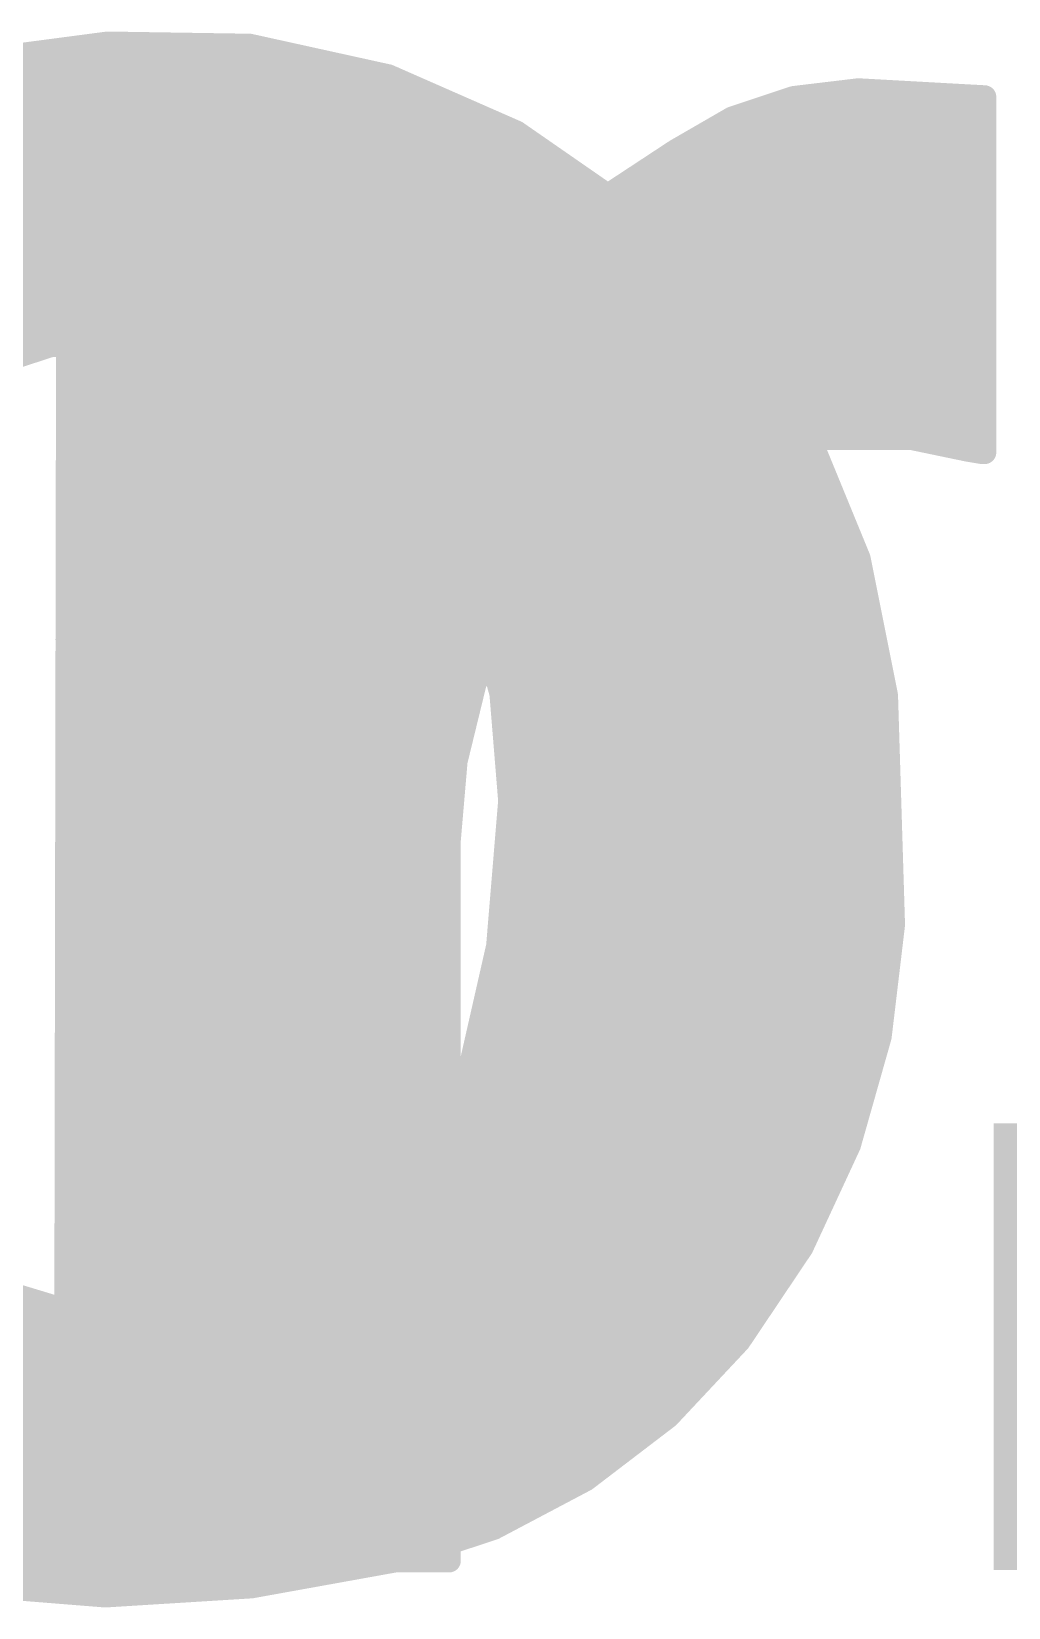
# Model space of a CAD drawing. Extents: x -19.1 to 53.5, y -15.6 to 59.8.
# Drawn here: x 21.975 to 23.036, y 53.355 to 55.067 of the extents above; entities that cross this region are included whole.
import ezdxf

# ---------------------------------------------------------------- set-up
doc = ezdxf.new("R2010")
doc.units = 0
doc.layers.add('21', color=41, linetype='CONTINUOUS')
doc.layers.add('22', color=40, linetype='CONTINUOUS')

# ---------------------------------------------------------------- blocks, each defined once
blk = doc.blocks.new('RECT')
blk.add_solid([(-0.5, -0.5), (0.5, -0.5), (-0.5, 0.5), (0.5, 0.5)])

msp = doc.modelspace()

# ---------------------------------------------------------------- linework, layer by layer
at = {"layer": '21', "const_width": 0.0254}
for points in [[(22.7357, 54.973), (22.8026, 54.9953)], [(22.8026, 54.9953), (22.8727, 55.0037)], [(22.8727, 55.0037), (23.0099, 54.9961)], [(23.0099, 54.9961), (23.0099, 54.61)], [(22.7898, 54.991), (23.0099, 54.991)], [(22.0142, 54.8945), (22.4003, 54.9631)], [(22.4003, 54.9631), (22.4003, 54.676)], [(22.6746, 54.9377), (22.7357, 54.973)], [(22.7229, 54.9656), (23.0099, 54.9656)], [(22.2714, 54.9402), (22.4003, 54.9402)], [(22.5857, 54.8792), (22.6746, 54.9377)], [(22.6789, 54.9402), (23.0099, 54.9402)], [(22.1285, 54.9148), (22.4003, 54.9148)], [(22.6398, 54.9148), (23.0099, 54.9148)], [(22.0116, 53.406), (22.0142, 54.8945)], [(22.0142, 54.8894), (22.4003, 54.8894)], [(22.5462, 54.849), (22.5857, 54.8792)], [(22.6012, 54.8894), (23.0099, 54.8894)], [(22.0141, 54.864), (22.4003, 54.864)], [(22.5658, 54.864), (23.0099, 54.864)], [(22.5146, 54.8107), (22.5462, 54.849)], [(22.0141, 54.8386), (22.4003, 54.8386)], [(22.5377, 54.8386), (23.0099, 54.8386)], [(22.0141, 54.8132), (22.4003, 54.8132)], [(22.446, 54.7065), (22.5146, 54.8107)], [(22.5167, 54.8132), (23.0099, 54.8132)], [(22.014, 54.7878), (22.4003, 54.7878)], [(22.4995, 54.7878), (23.0099, 54.7878)], [(22.014, 54.7624), (22.4003, 54.7624)], [(22.4828, 54.7624), (23.0099, 54.7624)], [(22.0139, 54.737), (22.4003, 54.737)], [(22.4661, 54.737), (23.0099, 54.737)], [(22.0139, 54.7116), (22.4003, 54.7116)], [(22.4257, 54.676), (22.446, 54.7065)], [(22.4494, 54.7116), (23.0099, 54.7116)], [(22.0138, 54.6862), (22.4003, 54.6862)], [(22.4325, 54.6862), (23.0099, 54.6862)], [(22.4003, 54.676), (22.4104, 54.671)], [(22.4104, 54.671), (22.4257, 54.676)], [(22.0138, 54.6608), (23.0099, 54.6608)], [(22.0137, 54.6354), (23.0099, 54.6354)], [(22.7762, 54.6252), (22.72, 54.6157)], [(22.9311, 54.6252), (22.7762, 54.6252)], [(22.9921, 54.6125), (22.9311, 54.6252)], [(22.0137, 54.61), (22.7037, 54.61)], [(22.72, 54.6157), (22.6661, 54.5969)], [(23.0073, 54.61), (22.9921, 54.6125)], [(23.0099, 54.61), (23.0073, 54.61)], [(23.0073, 54.61), (23.0099, 54.61)], [(22.0137, 54.5846), (22.6438, 54.5846)], [(22.6661, 54.5969), (22.6162, 54.5694)], [(22.6162, 54.5694), (22.5475, 54.5117)], [(22.0136, 54.5592), (22.6041, 54.5592)], [(22.0136, 54.5338), (22.5738, 54.5338)], [(22.0135, 54.5084), (22.545, 54.5084)], [(22.5475, 54.5117), (22.4932, 54.4402)], [(22.0135, 54.483), (22.5257, 54.483)], [(22.0134, 54.4576), (22.5065, 54.4576)], [(22.0134, 54.4322), (22.4896, 54.4322)], [(22.4932, 54.4402), (22.4561, 54.3585)], [(22.0133, 54.4068), (22.4781, 54.4068)], [(22.0133, 54.3814), (22.4665, 54.3814)], [(22.0133, 54.356), (22.4555, 54.356)], [(22.4561, 54.3585), (22.4356, 54.2745)], [(22.0132, 54.3306), (22.4493, 54.3306)], [(22.0132, 54.3052), (22.4431, 54.3052)], [(22.0131, 54.2798), (22.4369, 54.2798)], [(22.4356, 54.2745), (22.4282, 54.1884)], [(22.0131, 54.2544), (22.4339, 54.2544)], [(22.013, 54.229), (22.4317, 54.229)], [(22.013, 54.2036), (22.4295, 54.2036)], [(22.0129, 54.1782), (22.4282, 54.1782)], [(22.4282, 54.1884), (22.4282, 53.406)], [(22.0129, 54.1528), (22.4282, 54.1528)], [(22.0129, 54.1274), (22.4282, 54.1274)], [(22.0128, 54.102), (22.4282, 54.102)], [(22.0128, 54.0766), (22.4282, 54.0766)], [(22.0127, 54.0512), (22.4282, 54.0512)], [(22.0127, 54.0258), (22.4282, 54.0258)], [(22.0126, 54.0004), (22.4282, 54.0004)], [(22.0126, 53.975), (22.4282, 53.975)], [(22.0125, 53.9496), (22.4282, 53.9496)], [(22.0125, 53.9242), (22.4282, 53.9242)], [(22.0125, 53.8988), (22.4282, 53.8988)], [(22.0124, 53.8734), (22.4282, 53.8734)], [(22.0124, 53.848), (22.4282, 53.848)], [(22.0123, 53.8226), (22.4282, 53.8226)], [(22.0123, 53.7972), (22.4282, 53.7972)], [(22.0122, 53.7718), (22.4282, 53.7718)], [(22.0122, 53.7464), (22.4282, 53.7464)], [(22.0122, 53.721), (22.4282, 53.721)], [(22.0121, 53.6956), (22.4282, 53.6956)], [(22.0121, 53.6702), (22.4282, 53.6702)], [(22.012, 53.6448), (22.4282, 53.6448)], [(22.012, 53.6194), (22.4282, 53.6194)], [(22.0119, 53.594), (22.4282, 53.594)], [(22.0119, 53.5686), (22.4282, 53.5686)], [(22.0118, 53.5432), (22.4282, 53.5432)], [(22.0118, 53.5178), (22.4282, 53.5178)], [(22.0118, 53.4924), (22.4282, 53.4924)], [(22.0117, 53.467), (22.4282, 53.467)], [(22.0117, 53.4416), (22.4282, 53.4416)], [(22.0116, 53.4162), (22.4282, 53.4162)], [(22.4282, 53.406), (22.0116, 53.406)]]:
    msp.add_lwpolyline(points, dxfattribs=at)
at = {"layer": '21', "const_width": 0.0127}
for points in [[(22.8019, 55.0016, 1), (22.8034, 54.989)], [(22.8047, 54.9893, 1), (22.8006, 55.0013)], [(22.8731, 55.01, 1), (22.8723, 54.9974)], [(22.8735, 54.9974, 1), (22.8719, 55.01)], [(23.0163, 54.9961, 1), (23.0036, 54.9961)], [(23.0095, 54.9898, 1), (23.0103, 55.0024)], [(22.7898, 54.9973, 1), (22.7898, 54.9847)], [(23.0099, 54.9847, 1), (23.0099, 54.9973)], [(22.4067, 54.9631, 1), (22.394, 54.9631)], [(22.4014, 54.9568, 1), (22.3992, 54.9694)], [(22.7229, 54.9719, 1), (22.7229, 54.9593)], [(22.7337, 54.979, 1), (22.7377, 54.967)], [(22.7389, 54.9675, 1), (22.7325, 54.9785)], [(23.0099, 54.9593, 1), (23.0099, 54.9719)], [(22.2714, 54.9466, 1), (22.2714, 54.9339)], [(22.4003, 54.9339, 1), (22.4003, 54.9466)], [(22.6714, 54.9432, 1), (22.6778, 54.9322)], [(22.6781, 54.9324, 1), (22.6711, 54.943)], [(22.6789, 54.9466, 1), (22.6789, 54.9339)], [(23.0099, 54.9339, 1), (23.0099, 54.9466)], [(22.1285, 54.9211, 1), (22.1285, 54.9085)], [(22.4003, 54.9085, 1), (22.4003, 54.9211)], [(22.6398, 54.9211, 1), (22.6398, 54.9085)], [(23.0099, 54.9085, 1), (23.0099, 54.9211)], [(22.0205, 54.8945, 1), (22.0079, 54.8945)], [(22.0131, 54.9008, 1), (22.0153, 54.8882)], [(22.0142, 54.8957, 1), (22.0142, 54.8831)], [(22.4003, 54.8831, 1), (22.4003, 54.8957)], [(22.5822, 54.8845, 1), (22.5892, 54.8739)], [(22.5896, 54.8742, 1), (22.5818, 54.8842)], [(22.6012, 54.8957, 1), (22.6012, 54.8831)], [(23.0099, 54.8831, 1), (23.0099, 54.8957)], [(22.0141, 54.8704, 1), (22.0141, 54.8577)], [(22.4003, 54.8577, 1), (22.4003, 54.8704)], [(22.5658, 54.8704, 1), (22.5658, 54.8577)], [(23.0099, 54.8577, 1), (23.0099, 54.8704)], [(22.5424, 54.854, 1), (22.5501, 54.844)], [(22.5511, 54.845, 1), (22.5414, 54.853)], [(22.0141, 54.8449, 1), (22.0141, 54.8323)], [(22.4003, 54.8323, 1), (22.4003, 54.8449)], [(22.5377, 54.8449, 1), (22.5377, 54.8323)], [(23.0099, 54.8323, 1), (23.0099, 54.8449)], [(22.0141, 54.8195, 1), (22.0141, 54.8069)], [(22.4003, 54.8069, 1), (22.4003, 54.8195)], [(22.5097, 54.8147, 1), (22.5195, 54.8067)], [(22.5199, 54.8072, 1), (22.5093, 54.8142)], [(22.5167, 54.8195, 1), (22.5167, 54.8069)], [(23.0099, 54.8069, 1), (23.0099, 54.8195)], [(22.014, 54.7942, 1), (22.014, 54.7815)], [(22.4003, 54.7815, 1), (22.4003, 54.7942)], [(22.4995, 54.7942, 1), (22.4995, 54.7815)], [(23.0099, 54.7815, 1), (23.0099, 54.7942)], [(22.014, 54.7687, 1), (22.014, 54.7561)], [(22.4003, 54.7561, 1), (22.4003, 54.7687)], [(22.4828, 54.7687, 1), (22.4828, 54.7561)], [(23.0099, 54.7561, 1), (23.0099, 54.7687)], [(22.0139, 54.7433, 1), (22.0139, 54.7307)], [(22.4003, 54.7307, 1), (22.4003, 54.7433)], [(22.4661, 54.7433, 1), (22.4661, 54.7307)], [(23.0099, 54.7307, 1), (23.0099, 54.7433)], [(22.0139, 54.718, 1), (22.0139, 54.7053)], [(22.4003, 54.7053, 1), (22.4003, 54.718)], [(22.4407, 54.71, 1), (22.4513, 54.703)], [(22.4513, 54.703, 1), (22.4407, 54.71)], [(22.4494, 54.718, 1), (22.4494, 54.7053)], [(23.0099, 54.7053, 1), (23.0099, 54.718)], [(22.0138, 54.6925, 1), (22.0138, 54.6799)], [(22.4003, 54.6799, 1), (22.4003, 54.6925)], [(22.4325, 54.6925, 1), (22.4325, 54.6799)], [(23.0099, 54.6799, 1), (23.0099, 54.6925)], [(22.4031, 54.6817, 1), (22.3975, 54.6703)], [(22.394, 54.676, 1), (22.4067, 54.676)], [(22.4084, 54.677, 1), (22.4124, 54.665)], [(22.4076, 54.6653, 1), (22.4132, 54.6767)], [(22.4204, 54.6795, 1), (22.431, 54.6725)], [(22.4277, 54.67, 1), (22.4237, 54.682)], [(22.0138, 54.6671, 1), (22.0138, 54.6545)], [(23.0099, 54.6545, 1), (23.0099, 54.6671)], [(22.0137, 54.6418, 1), (22.0137, 54.6291)], [(23.0099, 54.6291, 1), (23.0099, 54.6418)], [(22.7762, 54.6315, 1), (22.7762, 54.6189)], [(22.7773, 54.6189, 1), (22.7751, 54.6315)], [(22.9324, 54.6314, 1), (22.9298, 54.619)], [(22.9311, 54.6189, 1), (22.9311, 54.6315)], [(22.0137, 54.6163, 1), (22.0137, 54.6037)], [(22.7037, 54.6037, 1), (22.7037, 54.6163)], [(22.7189, 54.6219, 1), (22.721, 54.6094)], [(22.7221, 54.6097, 1), (22.7179, 54.6217)], [(22.9931, 54.6188, 1), (22.9911, 54.6062)], [(22.9908, 54.6063, 1), (22.9934, 54.6187)], [(23.0073, 54.6163, 1), (23.0073, 54.6037)], [(23.0073, 54.6163, 1), (23.0073, 54.6037)], [(23.0036, 54.61, 1), (23.0163, 54.61)], [(23.0063, 54.6037, 1), (23.0083, 54.6163)], [(23.0099, 54.6037, 1), (23.0099, 54.6163)], [(23.0099, 54.6037, 1), (23.0099, 54.6163)], [(22.0137, 54.5909, 1), (22.0137, 54.5783)], [(22.6438, 54.5783, 1), (22.6438, 54.5909)], [(22.664, 54.6029, 1), (22.6682, 54.5909)], [(22.6692, 54.5914, 1), (22.6631, 54.6025)], [(22.6131, 54.575, 1), (22.6193, 54.5638)], [(22.6203, 54.5645, 1), (22.6121, 54.5743)], [(22.0136, 54.5656, 1), (22.0136, 54.5529)], [(22.6041, 54.5529, 1), (22.6041, 54.5656)], [(22.0136, 54.5401, 1), (22.0136, 54.5275)], [(22.5738, 54.5275, 1), (22.5738, 54.5401)], [(22.0135, 54.5147, 1), (22.0135, 54.5021)], [(22.5434, 54.5165, 1), (22.5516, 54.5068)], [(22.5526, 54.5078, 1), (22.5424, 54.5155)], [(22.545, 54.5021, 1), (22.545, 54.5147)], [(22.0135, 54.4894, 1), (22.0135, 54.4767)], [(22.5257, 54.4767, 1), (22.5257, 54.4894)], [(22.0134, 54.4639, 1), (22.0134, 54.4513)], [(22.5065, 54.4513, 1), (22.5065, 54.4639)], [(22.0134, 54.4385, 1), (22.0134, 54.4259)], [(22.4882, 54.444, 1), (22.4983, 54.4363)], [(22.499, 54.4376, 1), (22.4875, 54.4428)], [(22.4896, 54.4259, 1), (22.4896, 54.4385)], [(22.0133, 54.4132, 1), (22.0133, 54.4005)], [(22.4781, 54.4005, 1), (22.4781, 54.4132)], [(22.0133, 54.3877, 1), (22.0133, 54.3751)], [(22.4665, 54.3751, 1), (22.4665, 54.3877)], [(22.0133, 54.3623, 1), (22.0133, 54.3497)], [(22.4503, 54.3611, 1), (22.4619, 54.3559)], [(22.4623, 54.357, 1), (22.4499, 54.36)], [(22.4555, 54.3497, 1), (22.4555, 54.3623)], [(22.0132, 54.337, 1), (22.0132, 54.3243)], [(22.4493, 54.3243, 1), (22.4493, 54.337)], [(22.0132, 54.3115, 1), (22.0132, 54.2989)], [(22.4431, 54.2989, 1), (22.4431, 54.3115)], [(22.0131, 54.2861, 1), (22.0131, 54.2735)], [(22.4369, 54.2735, 1), (22.4369, 54.2861)], [(22.442, 54.274, 1), (22.4293, 54.2751)], [(22.4295, 54.276, 1), (22.4418, 54.273)], [(22.0131, 54.2608, 1), (22.0131, 54.2481)], [(22.4339, 54.2481, 1), (22.4339, 54.2608)], [(22.013, 54.2353, 1), (22.013, 54.2227)], [(22.4317, 54.2227, 1), (22.4317, 54.2353)], [(22.013, 54.2099, 1), (22.013, 54.1973)], [(22.4295, 54.1973, 1), (22.4295, 54.2099)], [(22.0129, 54.1846, 1), (22.0129, 54.1719)], [(22.4346, 54.1884, 1), (22.4218, 54.1884)], [(22.4219, 54.1889, 1), (22.4345, 54.1879)], [(22.4282, 54.1719, 1), (22.4282, 54.1846)], [(22.0129, 54.1591, 1), (22.0129, 54.1465)], [(22.4282, 54.1465, 1), (22.4282, 54.1591)], [(22.0129, 54.1337, 1), (22.0129, 54.1211)], [(22.4282, 54.1211, 1), (22.4282, 54.1337)], [(22.0128, 54.1084, 1), (22.0128, 54.0957)], [(22.4282, 54.0957, 1), (22.4282, 54.1084)], [(22.0128, 54.0829, 1), (22.0128, 54.0703)], [(22.4282, 54.0703, 1), (22.4282, 54.0829)], [(22.0127, 54.0575, 1), (22.0127, 54.0449)], [(22.4282, 54.0449, 1), (22.4282, 54.0575)], [(22.0127, 54.0322, 1), (22.0127, 54.0195)], [(22.4282, 54.0195, 1), (22.4282, 54.0322)], [(22.0126, 54.0067, 1), (22.0126, 53.9941)], [(22.4282, 53.9941, 1), (22.4282, 54.0067)], [(22.0126, 53.9813, 1), (22.0126, 53.9687)], [(22.4282, 53.9687, 1), (22.4282, 53.9813)], [(22.0125, 53.956, 1), (22.0125, 53.9433)], [(22.4282, 53.9433, 1), (22.4282, 53.956)], [(22.0125, 53.9306, 1), (22.0125, 53.9179)], [(22.4282, 53.9179, 1), (22.4282, 53.9306)], [(22.0125, 53.9051, 1), (22.0125, 53.8925)], [(22.4282, 53.8925, 1), (22.4282, 53.9051)], [(22.0124, 53.8798, 1), (22.0124, 53.8671)], [(22.4282, 53.8671, 1), (22.4282, 53.8798)], [(22.0124, 53.8544, 1), (22.0124, 53.8417)], [(22.4282, 53.8417, 1), (22.4282, 53.8544)], [(22.0123, 53.8289, 1), (22.0123, 53.8163)], [(22.4282, 53.8163, 1), (22.4282, 53.8289)], [(22.0123, 53.8036, 1), (22.0123, 53.7909)], [(22.4282, 53.7909, 1), (22.4282, 53.8036)], [(22.0122, 53.7782, 1), (22.0122, 53.7655)], [(22.4282, 53.7655, 1), (22.4282, 53.7782)], [(22.0122, 53.7527, 1), (22.0122, 53.7401)], [(22.4282, 53.7401, 1), (22.4282, 53.7527)], [(22.0122, 53.7274, 1), (22.0122, 53.7147)], [(22.4282, 53.7147, 1), (22.4282, 53.7274)], [(22.0121, 53.702, 1), (22.0121, 53.6893)], [(22.4282, 53.6893, 1), (22.4282, 53.702)], [(22.0121, 53.6765, 1), (22.0121, 53.6639)], [(22.4282, 53.6639, 1), (22.4282, 53.6765)], [(22.012, 53.6512, 1), (22.012, 53.6385)], [(22.4282, 53.6385, 1), (22.4282, 53.6512)], [(22.012, 53.6258, 1), (22.012, 53.6131)], [(22.4282, 53.6131, 1), (22.4282, 53.6258)], [(22.0119, 53.6003, 1), (22.0119, 53.5877)], [(22.4282, 53.5877, 1), (22.4282, 53.6003)], [(22.0119, 53.575, 1), (22.0119, 53.5623)], [(22.4282, 53.5623, 1), (22.4282, 53.575)], [(22.0118, 53.5496, 1), (22.0118, 53.5369)], [(22.4282, 53.5369, 1), (22.4282, 53.5496)], [(22.0118, 53.5241, 1), (22.0118, 53.5115)], [(22.4282, 53.5115, 1), (22.4282, 53.5241)], [(22.0118, 53.4988, 1), (22.0118, 53.4861)], [(22.4282, 53.4861, 1), (22.4282, 53.4988)], [(22.0117, 53.4734, 1), (22.0117, 53.4607)], [(22.4282, 53.4607, 1), (22.4282, 53.4734)], [(22.0117, 53.4479, 1), (22.0117, 53.4353)], [(22.4282, 53.4353, 1), (22.4282, 53.4479)], [(22.0116, 53.4226, 1), (22.0116, 53.4099)], [(22.0116, 53.4124, 1), (22.0116, 53.3997)], [(22.4282, 53.4099, 1), (22.4282, 53.4226)], [(22.4282, 53.3997, 1), (22.4282, 53.4124)], [(22.0053, 53.406, 1), (22.0179, 53.406)], [(22.4218, 53.406, 1), (22.4346, 53.406)]]:
    msp.add_lwpolyline(points, format="xyb", dxfattribs=at)
at = {"layer": '22', "const_width": 0.0254}
for points in [[(22.0574, 55.0545), (21.914, 55.0356)], [(22.2116, 55.0521), (22.0574, 55.0545)], [(22.3622, 55.0189), (22.2116, 55.0521)], [(21.9611, 55.0418), (22.2584, 55.0418)], [(21.8291, 55.0164), (22.3679, 55.0164)], [(22.5013, 54.9578), (22.3622, 55.0189)], [(21.7408, 54.991), (22.4257, 54.991)], [(21.6766, 54.9656), (22.4835, 54.9656)], [(22.6262, 54.8712), (22.5013, 54.9578)], [(21.631, 54.9402), (22.5267, 54.9402)], [(21.5935, 54.9148), (22.5633, 54.9148)], [(21.5559, 54.8894), (22.6, 54.8894)], [(21.5312, 54.864), (22.6333, 54.864)], [(22.7323, 54.7624), (22.6262, 54.8712)], [(21.5071, 54.8386), (22.658, 54.8386)], [(21.4831, 54.8132), (22.6828, 54.8132)], [(21.4625, 54.7878), (22.7076, 54.7878)], [(21.4473, 54.7624), (22.7324, 54.7624)], [(22.8157, 54.6354), (22.7323, 54.7624)], [(21.432, 54.737), (22.749, 54.737)], [(21.9126, 54.6989), (21.9944, 54.7259)], [(21.9944, 54.7259), (22.0802, 54.7345)], [(22.0802, 54.7345), (22.1662, 54.7277)], [(22.1662, 54.7277), (22.2504, 54.7091)], [(22.2391, 54.7116), (22.7657, 54.7116)], [(22.2504, 54.7091), (22.2945, 54.6893)], [(22.2945, 54.6893), (22.3317, 54.6583)], [(22.2982, 54.6862), (22.7824, 54.6862)], [(22.3287, 54.6608), (22.7991, 54.6608)], [(22.3317, 54.6583), (22.402, 54.5651)], [(22.349, 54.6354), (22.8158, 54.6354)], [(22.8734, 54.4948), (22.8157, 54.6354)], [(22.3681, 54.61), (22.8262, 54.61)], [(22.3873, 54.5846), (22.8366, 54.5846)], [(22.402, 54.5651), (22.4536, 54.4604)], [(22.4049, 54.5592), (22.847, 54.5592)], [(22.4174, 54.5338), (22.8574, 54.5338)], [(22.4299, 54.5084), (22.8678, 54.5084)], [(22.4424, 54.483), (22.8758, 54.483)], [(22.9032, 54.3458), (22.8734, 54.4948)], [(22.4536, 54.4604), (22.4847, 54.3479)], [(22.4544, 54.4576), (22.8809, 54.4576)], [(22.4614, 54.4322), (22.8859, 54.4322)], [(22.4684, 54.4068), (22.891, 54.4068)], [(22.4754, 54.3814), (22.8961, 54.3814)], [(22.4824, 54.356), (22.9012, 54.356)], [(22.4847, 54.3479), (22.4942, 54.2315)], [(22.9108, 54.0969), (22.9032, 54.3458)], [(22.4861, 54.3306), (22.9037, 54.3306)], [(22.4882, 54.3052), (22.9044, 54.3052)], [(22.4902, 54.2798), (22.9052, 54.2798)], [(22.4923, 54.2544), (22.906, 54.2544)], [(22.4942, 54.2315), (22.4811, 54.0736)], [(22.494, 54.229), (22.9068, 54.229)], [(22.4919, 54.2036), (22.9075, 54.2036)], [(22.4898, 54.1782), (22.9083, 54.1782)], [(22.4877, 54.1528), (22.9091, 54.1528)], [(22.4856, 54.1274), (22.9099, 54.1274)], [(22.4835, 54.102), (22.9106, 54.102)], [(22.8963, 53.9753), (22.9108, 54.0969)], [(22.4811, 54.0736), (22.446, 53.9191)], [(22.4813, 54.0766), (22.9084, 54.0766)], [(22.476, 54.0512), (22.9053, 54.0512)], [(22.4702, 54.0258), (22.9023, 54.0258)], [(22.4645, 54.0004), (22.8993, 54.0004)], [(22.4587, 53.975), (22.8962, 53.975)], [(22.8629, 53.8576), (22.8963, 53.9753)], [(22.4529, 53.9496), (22.889, 53.9496)], [(22.446, 53.9191), (22.4134, 53.8449)], [(22.4472, 53.9242), (22.8818, 53.9242)], [(22.4371, 53.8988), (22.8746, 53.8988)], [(22.4259, 53.8734), (22.8674, 53.8734)], [(22.4148, 53.848), (22.8584, 53.848)], [(22.8114, 53.7465), (22.8629, 53.8576)], [(22.4134, 53.8449), (22.3641, 53.7806)], [(22.3963, 53.8226), (22.8467, 53.8226)], [(22.3769, 53.7972), (22.8349, 53.7972)], [(22.3641, 53.7806), (22.3009, 53.7299)], [(22.3532, 53.7718), (22.8231, 53.7718)], [(22.3215, 53.7464), (22.8114, 53.7464)], [(22.7432, 53.6448), (22.8114, 53.7465)], [(22.3009, 53.7299), (22.2275, 53.6956)], [(22.282, 53.721), (22.7943, 53.721)], [(22.0038, 53.6803), (21.9448, 53.6982)], [(22.2275, 53.6956), (22.1473, 53.677)], [(22.2275, 53.6956), (22.7773, 53.6956)], [(22.065, 53.6727), (22.0038, 53.6803)], [(22.1473, 53.677), (22.065, 53.6727)], [(21.462, 53.6702), (22.7602, 53.6702)], [(21.4786, 53.6448), (22.7432, 53.6448)], [(22.6661, 53.5625), (22.7432, 53.6448)], [(21.5021, 53.6194), (22.7194, 53.6194)], [(21.5274, 53.594), (22.6956, 53.594)], [(21.5526, 53.5686), (22.6718, 53.5686)], [(22.5765, 53.4941), (22.6661, 53.5625)], [(21.5779, 53.5432), (22.6408, 53.5432)], [(21.6116, 53.5178), (22.6076, 53.5178)], [(21.6502, 53.4924), (22.5733, 53.4924)], [(22.4768, 53.4414), (22.5765, 53.4941)], [(21.6888, 53.467), (22.5252, 53.467)], [(21.7361, 53.4416), (22.4771, 53.4416)], [(22.3698, 53.406), (22.4768, 53.4414)], [(21.7962, 53.4162), (22.4006, 53.4162)], [(22.2134, 53.3778), (22.3698, 53.406)], [(21.8819, 53.3908), (22.2856, 53.3908)], [(21.9365, 53.3774), (22.0548, 53.3679)], [(22.0548, 53.3679), (22.2134, 53.3778)]]:
    msp.add_lwpolyline(points, dxfattribs=at)
at = {"layer": '22', "const_width": 0.0127}
for points in [[(22.0575, 55.0608, 1), (22.0573, 55.0482)], [(22.0582, 55.0482, 1), (22.0566, 55.0608)], [(22.213, 55.0583, 1), (22.2102, 55.0459)], [(22.2115, 55.0458, 1), (22.2117, 55.0585)], [(22.2584, 55.0355, 1), (22.2584, 55.0481)], [(22.3648, 55.0247, 1), (22.3596, 55.0131)], [(22.3608, 55.0127, 1), (22.3636, 55.0251)], [(22.3679, 55.0101, 1), (22.3679, 55.0228)], [(22.4257, 54.9847, 1), (22.4257, 54.9973)], [(22.4835, 54.9593, 1), (22.4835, 54.9719)], [(22.5049, 54.963, 1), (22.4977, 54.9525)], [(22.4988, 54.9519, 1), (22.5039, 54.9636)], [(22.5267, 54.9339, 1), (22.5267, 54.9466)], [(22.5633, 54.9085, 1), (22.5633, 54.9211)], [(22.6, 54.8831, 1), (22.6, 54.8957)], [(22.6308, 54.8756, 1), (22.6217, 54.8668)], [(22.6226, 54.866, 1), (22.6298, 54.8764)], [(22.6333, 54.8577, 1), (22.6333, 54.8704)], [(22.658, 54.8323, 1), (22.658, 54.8449)], [(22.6828, 54.8069, 1), (22.6828, 54.8195)], [(22.7076, 54.7815, 1), (22.7076, 54.7942)], [(22.7376, 54.7659, 1), (22.727, 54.7589)], [(22.7278, 54.758, 1), (22.7369, 54.7669)], [(22.7324, 54.7561, 1), (22.7324, 54.7687)], [(21.9938, 54.7322, 1), (21.9951, 54.7196)], [(21.9964, 54.7199, 1), (21.9924, 54.732)], [(22.0807, 54.7408, 1), (22.0797, 54.7282)], [(22.0808, 54.7282, 1), (22.0796, 54.7408)], [(22.1675, 54.7339, 1), (22.1648, 54.7215)], [(22.1657, 54.7213, 1), (22.1667, 54.734)], [(22.749, 54.7307, 1), (22.749, 54.7433)], [(22.2391, 54.718, 1), (22.2391, 54.7053)], [(22.253, 54.7149, 1), (22.2478, 54.7033)], [(22.249, 54.7029, 1), (22.2518, 54.7153)], [(22.7657, 54.7053, 1), (22.7657, 54.718)], [(22.2986, 54.6941, 1), (22.2905, 54.6844)], [(22.2919, 54.6835, 1), (22.2971, 54.6951)], [(22.2982, 54.6925, 1), (22.2982, 54.6799)], [(22.7824, 54.6799, 1), (22.7824, 54.6925)], [(22.3287, 54.6671, 1), (22.3287, 54.6545)], [(22.3368, 54.6621, 1), (22.3266, 54.6545)], [(22.3276, 54.6534, 1), (22.3358, 54.6632)], [(22.7991, 54.6545, 1), (22.7991, 54.6671)], [(22.349, 54.6418, 1), (22.349, 54.6291)], [(22.8216, 54.6378, 1), (22.8099, 54.633)], [(22.8158, 54.6291, 1), (22.8158, 54.6418)], [(22.8104, 54.6319, 1), (22.8211, 54.6389)], [(22.3681, 54.6163, 1), (22.3681, 54.6037)], [(22.8262, 54.6037, 1), (22.8262, 54.6163)], [(22.3873, 54.5909, 1), (22.3873, 54.5783)], [(22.8366, 54.5783, 1), (22.8366, 54.5909)], [(22.4077, 54.5679, 1), (22.3963, 54.5623)], [(22.3969, 54.5613, 1), (22.4071, 54.5689)], [(22.4049, 54.5656, 1), (22.4049, 54.5529)], [(22.847, 54.5529, 1), (22.847, 54.5656)], [(22.4174, 54.5401, 1), (22.4174, 54.5275)], [(22.8574, 54.5275, 1), (22.8574, 54.5401)], [(22.4299, 54.5147, 1), (22.4299, 54.5021)], [(22.8678, 54.5021, 1), (22.8678, 54.5147)], [(22.4424, 54.4894, 1), (22.4424, 54.4767)], [(22.8796, 54.4961, 1), (22.8672, 54.4936)], [(22.8675, 54.4924, 1), (22.8793, 54.4972)], [(22.8758, 54.4767, 1), (22.8758, 54.4894)], [(22.4597, 54.4621, 1), (22.4475, 54.4587)], [(22.4479, 54.4576, 1), (22.4593, 54.4632)], [(22.4544, 54.4639, 1), (22.4544, 54.4513)], [(22.8809, 54.4513, 1), (22.8809, 54.4639)], [(22.4614, 54.4385, 1), (22.4614, 54.4259)], [(22.8859, 54.4259, 1), (22.8859, 54.4385)], [(22.4684, 54.4132, 1), (22.4684, 54.4005)], [(22.891, 54.4005, 1), (22.891, 54.4132)], [(22.4754, 54.3877, 1), (22.4754, 54.3751)], [(22.8961, 54.3751, 1), (22.8961, 54.3877)], [(22.4824, 54.3623, 1), (22.4824, 54.3497)], [(22.491, 54.3484, 1), (22.4784, 54.3473)], [(22.9095, 54.346, 1), (22.8969, 54.3456)], [(22.9012, 54.3497, 1), (22.9012, 54.3623)], [(22.4786, 54.3462, 1), (22.4908, 54.3495)], [(22.4861, 54.337, 1), (22.4861, 54.3243)], [(22.897, 54.3446, 1), (22.9094, 54.347)], [(22.9037, 54.3243, 1), (22.9037, 54.337)], [(22.4882, 54.3115, 1), (22.4882, 54.2989)], [(22.9044, 54.2989, 1), (22.9044, 54.3115)], [(22.4902, 54.2861, 1), (22.4902, 54.2735)], [(22.9052, 54.2735, 1), (22.9052, 54.2861)], [(22.4923, 54.2608, 1), (22.4923, 54.2481)], [(22.906, 54.2481, 1), (22.906, 54.2608)], [(22.494, 54.2353, 1), (22.494, 54.2227)], [(22.5005, 54.231, 1), (22.4879, 54.232)], [(22.4879, 54.231, 1), (22.5005, 54.232)], [(22.9068, 54.2227, 1), (22.9068, 54.2353)], [(22.4919, 54.2099, 1), (22.4919, 54.1973)], [(22.9075, 54.1973, 1), (22.9075, 54.2099)], [(22.4898, 54.1846, 1), (22.4898, 54.1719)], [(22.9083, 54.1719, 1), (22.9083, 54.1846)], [(22.4877, 54.1591, 1), (22.4877, 54.1465)], [(22.9091, 54.1465, 1), (22.9091, 54.1591)], [(22.4856, 54.1337, 1), (22.4856, 54.1211)], [(22.9099, 54.1211, 1), (22.9099, 54.1337)], [(22.4835, 54.1084, 1), (22.4835, 54.0957)], [(22.9171, 54.0961, 1), (22.9045, 54.0977)], [(22.9045, 54.0967, 1), (22.9171, 54.0971)], [(22.9106, 54.0957, 1), (22.9106, 54.1084)], [(22.4873, 54.0722, 1), (22.4749, 54.075)], [(22.4813, 54.0829, 1), (22.4813, 54.0703)], [(22.9084, 54.0703, 1), (22.9084, 54.0829)], [(22.4748, 54.0741, 1), (22.4874, 54.0731)], [(22.476, 54.0575, 1), (22.476, 54.0449)], [(22.9053, 54.0449, 1), (22.9053, 54.0575)], [(22.4702, 54.0322, 1), (22.4702, 54.0195)], [(22.9023, 54.0195, 1), (22.9023, 54.0322)], [(22.4645, 54.0067, 1), (22.4645, 53.9941)], [(22.8993, 53.9941, 1), (22.8993, 54.0067)], [(22.4587, 53.9813, 1), (22.4587, 53.9687)], [(22.89, 53.9761, 1), (22.9026, 53.9746)], [(22.9024, 53.9736, 1), (22.8902, 53.9771)], [(22.8962, 53.9687, 1), (22.8962, 53.9813)], [(22.4529, 53.956, 1), (22.4529, 53.9433)], [(22.889, 53.9433, 1), (22.889, 53.956)], [(22.4518, 53.9165, 1), (22.4402, 53.9217)], [(22.4472, 53.9306, 1), (22.4472, 53.9179)], [(22.8818, 53.9179, 1), (22.8818, 53.9306)], [(22.4371, 53.9051, 1), (22.4371, 53.8925)], [(22.4398, 53.9205, 1), (22.4522, 53.9177)], [(22.8746, 53.8925, 1), (22.8746, 53.9051)], [(22.4259, 53.8798, 1), (22.4259, 53.8671)], [(22.8674, 53.8671, 1), (22.8674, 53.8798)], [(22.4148, 53.8544, 1), (22.4148, 53.8417)], [(22.8568, 53.8593, 1), (22.869, 53.8558)], [(22.8686, 53.8549, 1), (22.8571, 53.8602)], [(22.8584, 53.8417, 1), (22.8584, 53.8544)], [(22.4076, 53.8475, 1), (22.4192, 53.8424)], [(22.4185, 53.841, 1), (22.4084, 53.8488)], [(22.3963, 53.8289, 1), (22.3963, 53.8163)], [(22.8467, 53.8163, 1), (22.8467, 53.8289)], [(22.3769, 53.8036, 1), (22.3769, 53.7909)], [(22.8349, 53.7909, 1), (22.8349, 53.8036)], [(22.3681, 53.7756, 1), (22.3601, 53.7855)], [(22.3532, 53.7782, 1), (22.3532, 53.7655)], [(22.3591, 53.7845, 1), (22.3692, 53.7767)], [(22.8231, 53.7655, 1), (22.8231, 53.7782)], [(22.3215, 53.7527, 1), (22.3215, 53.7401)], [(22.8167, 53.7429, 1), (22.8061, 53.75)], [(22.8114, 53.7401, 1), (22.8114, 53.7527)], [(22.297, 53.7348, 1), (22.3049, 53.7249)], [(22.3036, 53.7241, 1), (22.2983, 53.7356)], [(22.8057, 53.7491, 1), (22.8172, 53.7438)], [(22.282, 53.7274, 1), (22.282, 53.7147)], [(22.7943, 53.7147, 1), (22.7943, 53.7274)], [(22.2275, 53.702, 1), (22.2275, 53.6893)], [(22.2248, 53.7014, 1), (22.2302, 53.6898)], [(22.2289, 53.6894, 1), (22.2261, 53.7018)], [(22.7773, 53.6893, 1), (22.7773, 53.702)], [(22.0045, 53.6866, 1), (22.003, 53.674)], [(22.0019, 53.6742, 1), (22.0056, 53.6863)], [(22.1458, 53.6831, 1), (22.1487, 53.6708)], [(22.1476, 53.6706, 1), (22.1469, 53.6833)], [(22.0647, 53.679, 1), (22.0653, 53.6664)], [(22.0642, 53.6664, 1), (22.0658, 53.679)], [(22.7602, 53.6639, 1), (22.7602, 53.6765)], [(22.7379, 53.6483, 1), (22.7485, 53.6413)], [(22.7478, 53.6405, 1), (22.7386, 53.6491)], [(22.7432, 53.6385, 1), (22.7432, 53.6512)], [(22.7194, 53.6131, 1), (22.7194, 53.6258)], [(22.6956, 53.5877, 1), (22.6956, 53.6003)], [(22.6615, 53.5668, 1), (22.6708, 53.5582)], [(22.67, 53.5575, 1), (22.6623, 53.5676)], [(22.6718, 53.5623, 1), (22.6718, 53.575)], [(22.6408, 53.5369, 1), (22.6408, 53.5496)], [(22.6076, 53.5115, 1), (22.6076, 53.5241)], [(22.5727, 53.4991, 1), (22.5804, 53.489)], [(22.5733, 53.4861, 1), (22.5733, 53.4988)], [(22.5795, 53.4885, 1), (22.5736, 53.4997)], [(22.5252, 53.4607, 1), (22.5252, 53.4734)], [(22.4739, 53.4471, 1), (22.4798, 53.4358)], [(22.4788, 53.4354, 1), (22.4748, 53.4475)], [(22.4771, 53.4353, 1), (22.4771, 53.4479)], [(22.3678, 53.412, 1), (22.3718, 53.4)], [(22.3709, 53.3998, 1), (22.3687, 53.4122)], [(22.4006, 53.4099, 1), (22.4006, 53.4226)], [(22.2856, 53.3845, 1), (22.2856, 53.3972)], [(22.0544, 53.3742, 1), (22.0552, 53.3616)], [(22.0543, 53.3616, 1), (22.0553, 53.3742)], [(22.2123, 53.384, 1), (22.2145, 53.3715)], [(22.2138, 53.3714, 1), (22.213, 53.3841)]]:
    msp.add_lwpolyline(points, format="xyb", dxfattribs=at)

# ---------------------------------------------------------------- block references
at = {"layer": '22', "xscale": 0.4953, "yscale": 0.4851, "rotation": 180}
msp.add_blockref('RECT', (23.2676, 53.6385), dxfattribs=at)

doc.saveas('drawing.dxf')
